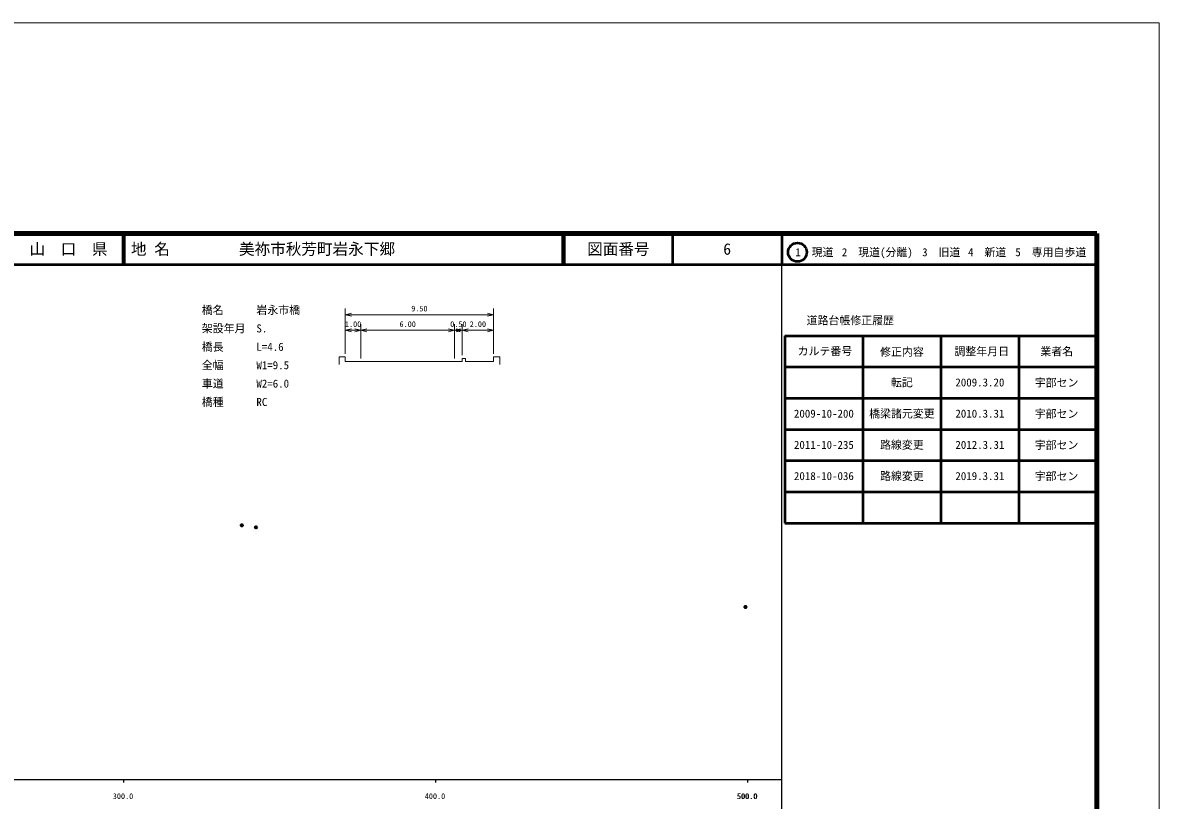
# Model space of a CAD drawing. Units: millimetres on the paper, with parts at other scales. Extents: x 0 to 700, y -48 to 448.
# Drawn here: x 335.7 to 700, y 198.4 to 447.5 of the extents above; entities that cross this region are included whole.
import ezdxf
from ezdxf.enums import TextEntityAlignment as Align

# ---------------------------------------------------------------- set-up
doc = ezdxf.new("R2010")
doc.units = ezdxf.units.MM
doc.header["$PDMODE"] = 32
doc.header["$PDSIZE"] = 0.5
for name, color, linetype, lineweight in [('M-TTL-BAND', 7, 'Continuous', 25), ('M-TTL-TXT', 7, 'Continuous', 13), ('S-TTL', 7, 'Continuous', 50), ('作業レイヤ1', 7, 'Continuous', 13)]:
    doc.layers.add(name, color=color, linetype=linetype, lineweight=lineweight)
doc.layers.add('S-TTL-TXT', color=7, linetype='Continuous')
doc.layers.add('朱書', color=1, linetype='Continuous')
doc.styles.add('ＭＳ ゴシック', font='')
doc.styles.get('ＭＳ ゴシック').set_extended_font_data('MS Gothic')

msp = doc.modelspace()

# ---------------------------------------------------------------- linework, layer by layer
at = {"layer": 'M-TTL-BAND'}
for p, q in [((579, 20), (579, 370)), ((40, 205), (579, 205)), ((368, 205), (368, 204)), ((468, 205), (468, 204)), ((568, 205), (568, 204))]:
    msp.add_line(p, q, dxfattribs=at)
at = {"layer": 'M-TTL-TXT'}
for p, q in [((439.097, 341.446), (439.097, 355.946)), ((441.029, 354.464), (439.097, 353.946)), ((439.097, 353.946), (486.597, 353.946)), ((439.097, 353.946), (441.029, 353.428)), ((486.597, 353.946), (484.665, 354.464)), ((484.665, 353.428), (486.597, 353.946)), ((486.597, 341.446), (486.597, 355.946)), ((444.097, 339.946), (444.097, 350.946)), ((474.097, 339.946), (474.097, 350.946)), ((476.597, 340.946), (476.597, 350.946)), ((441.029, 349.464), (439.097, 348.946)), ((439.097, 348.946), (444.097, 348.946)), ((439.097, 348.946), (441.029, 348.428)), ((444.097, 348.946), (442.165, 349.464)), ((442.165, 348.428), (444.097, 348.946)), ((446.029, 349.464), (444.097, 348.946)), ((444.097, 348.946), (474.097, 348.946)), ((444.097, 348.946), (446.029, 348.428)), ((474.097, 348.946), (472.165, 349.464)), ((472.165, 348.428), (474.097, 348.946)), ((476.029, 349.464), (474.097, 348.946)), ((474.097, 348.946), (476.597, 348.946)), ((474.097, 348.946), (476.029, 348.428)), ((476.597, 348.946), (474.665, 349.464)), ((474.665, 348.428), (476.597, 348.946)), ((478.529, 349.464), (476.597, 348.946)), ((476.597, 348.946), (486.597, 348.946)), ((476.597, 348.946), (478.529, 348.428)), ((486.597, 348.946), (484.665, 349.464)), ((484.665, 348.428), (486.597, 348.946)), ((437.097, 340.446), (439.097, 340.446)), ((437.097, 340.446), (437.097, 337.946)), ((439.097, 338.946), (439.097, 340.446)), ((439.097, 338.946), (444.097, 338.946)), ((444.097, 338.946), (474.097, 338.946)), ((474.097, 338.946), (476.597, 338.946)), ((477.597, 339.946), (476.597, 339.946)), ((476.597, 339.946), (476.597, 338.946)), ((477.597, 338.946), (477.597, 339.946)), ((477.597, 338.946), (486.597, 338.946)), ((486.597, 338.946), (486.597, 340.446)), ((486.597, 340.446), (488.597, 340.446)), ((488.597, 340.446), (488.597, 337.946))]:
    msp.add_line(p, q, dxfattribs=at)
at = {"layer": 'S-TTL', "color": 2, "lineweight": 140}
for p, q in [((680, 380), (40, 380)), ((680, 20), (680, 380))]:
    msp.add_line(p, q, dxfattribs=at)
at = {"layer": 'S-TTL'}
for p, q in [((367.75, 380), (367.75, 370)), ((368.25, 380), (368.25, 370)), ((508.747, 380), (508.747, 370)), ((509.247, 380), (509.247, 370)), ((543.997, 380), (543.997, 370)), ((579, 380), (579, 370)), ((40, 370), (680, 370)), ((605, 347.197), (605, 287.197)), ((630, 347.197), (630, 287.197)), ((655, 347.197), (655, 287.197)), ((580, 337.197), (680, 337.197)), ((580, 327.197), (680, 327.197)), ((580, 317.197), (680, 317.197)), ((580, 307.197), (680, 307.197)), ((580, 297.197), (680, 297.197))]:
    msp.add_line(p, q, dxfattribs=at)
at = {"layer": 'S-TTL', "color": 2}
for p, q in [((580, 347.197), (580, 287.197)), ((580, 347.197), (680, 347.197)), ((580, 287.197), (680, 287.197))]:
    msp.add_line(p, q, dxfattribs=at)
at = {"layer": 'S-TTL'}
msp.add_circle((584.031, 373.958), 3, dxfattribs=at)
at = {"layer": 'S-TTL', "color": 6}
for p in [(405.923, 286.485), (410.469, 285.784), (567.37, 260.278)]:
    msp.add_point(p, dxfattribs=at)
at = {"layer": '作業レイヤ1'}
msp.add_lwpolyline([(0, -47.5), (700, -47.5), (700, 447.5), (0, 447.5)], close=True, dxfattribs=at)

# ---------------------------------------------------------------- texts
at = {"layer": 'M-TTL-BAND', "style": 'ＭＳ ゴシック'}
for s, p in [('300.0', (367.844, 198.195)), ('400.0', (467.844, 198.195)), ('500.0', (567.844, 198.195)), ('500.0', (568, 198.195))]:
    msp.add_text(s, height=1.833, dxfattribs=at).set_placement(p, align=Align.BOTTOM_CENTER)
at = {"layer": 'M-TTL-TXT', "style": 'ＭＳ ゴシック'}
for s, p in [('橋名\u3000\u3000\u3000岩永市橋', (393.098, 353.384)), ('架設年月\u3000S.', (393.098, 347.493)), ('橋長\u3000\u3000\u3000L=4.6', (393.098, 341.602)), ('全幅\u3000\u3000\u3000W1=9.5', (393.098, 335.711)), ('車道\u3000\u3000\u3000W2=6.0', (393.098, 329.819)), ('橋種\u3000\u3000\u3000RC', (393.098, 323.928))]:
    msp.add_text(s, height=2.566, dxfattribs=at).set_placement(p, align=Align.BOTTOM_LEFT)
for s, p in [('9.50', (462.847, 354.446)), ('1.00', (441.597, 349.446)), ('6.00', (459.097, 349.446)), ('0.50', (475.347, 349.446)), ('2.00', (481.597, 349.446))]:
    msp.add_text(s, height=1.833, dxfattribs=at).set_placement(p, align=Align.BOTTOM_CENTER)
at = {"layer": 'S-TTL', "style": 'ＭＳ ゴシック'}
for s, p in [('山\u3000口\u3000県', (350.375, 375)), ('図面番号', (526.622, 375))]:
    msp.add_text(s, height=3.666, dxfattribs=at).set_placement(p, align=Align.MIDDLE_CENTER)
for s, p in [('地 名', (370.38, 375)), ('美祢市秋芳町岩永下郷', (405.024, 375))]:
    msp.add_text(s, height=3.666, dxfattribs=at).set_placement(p, align=Align.MIDDLE_LEFT)
at = {"layer": 'S-TTL-TXT', "style": 'ＭＳ ゴシック'}
for s, p in [('1\u3000現道', (589.448, 373.958)), ('2\u3000現道(分離)', (609.619, 373.958)), ('3\u3000旧道', (630.121, 373.958)), ('4\u3000新道', (644.824, 373.958)), ('5\u3000専用自歩道', (665.228, 373.958)), ('道路台帳修正履歴', (600.968, 352.113)), ('カルテ番号', (592.839, 342.277)), ('修正内容', (617.509, 342.023)), ('調整年月日', (643.089, 342.197)), ('業者名', (667.134, 342.197)), ('転記', (617.5, 332.245)), ('2009.3.20', (642.5, 332.245)), ('宇部セン', (667.077, 332.189)), ('2009-10-200', (592.5, 322.245)), ('橋梁諸元変更', (617.5, 322.245)), ('2010.3.31', (642.5, 322.245)), ('宇部セン', (667.077, 322.189)), ('2011-10-235', (592.5, 312.245)), ('路線変更', (617.5, 312.245)), ('2012.3.31', (642.5, 312.245)), ('宇部セン', (667.077, 312.189)), ('2018-10-036', (592.5, 302.245)), ('路線変更', (617.5, 302.245)), ('2019.3.31', (642.5, 302.245)), ('宇部セン', (667.077, 302.189))]:
    msp.add_text(s, height=2.566, dxfattribs=at).set_placement(p, align=Align.MIDDLE_CENTER)
at = {"layer": '朱書', "style": 'ＭＳ ゴシック'}
msp.add_text('6', height=3.666, dxfattribs=at).set_placement((561.497, 375), align=Align.MIDDLE_CENTER)

doc.saveas('drawing.dxf')
